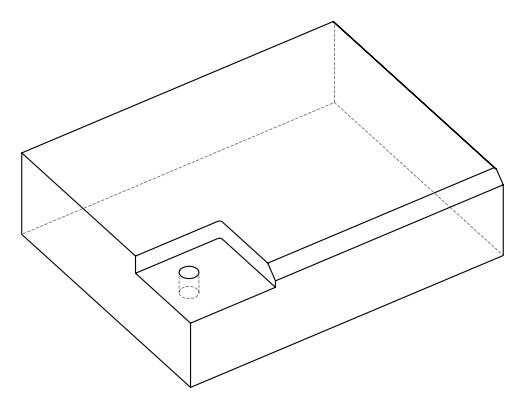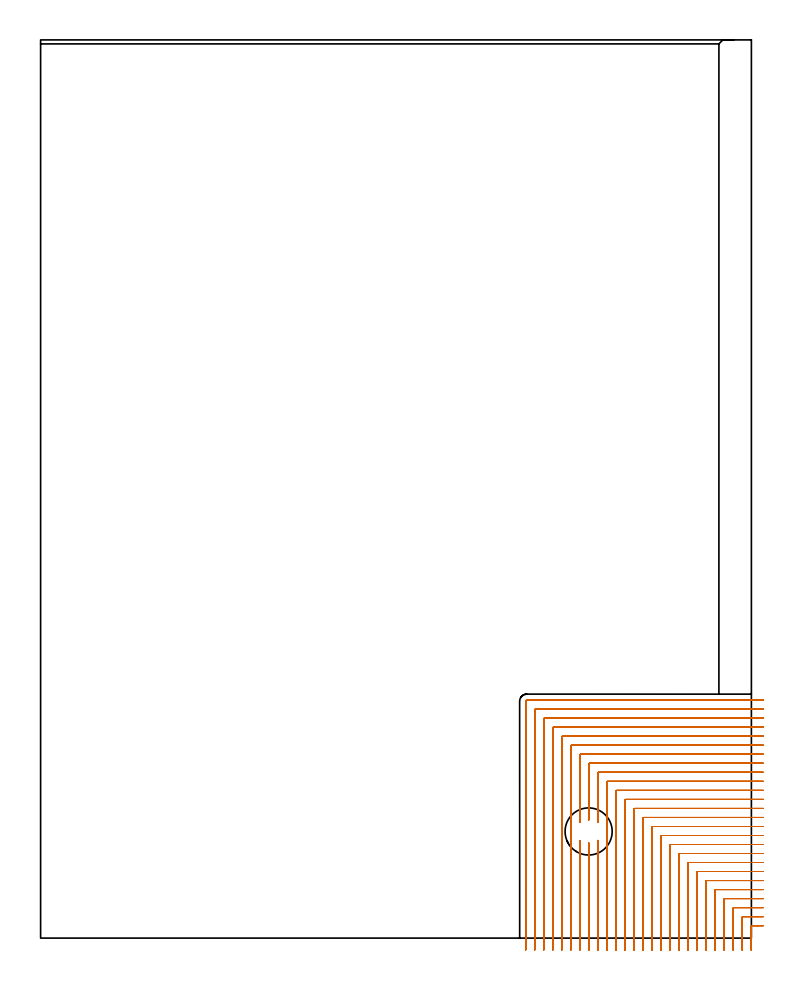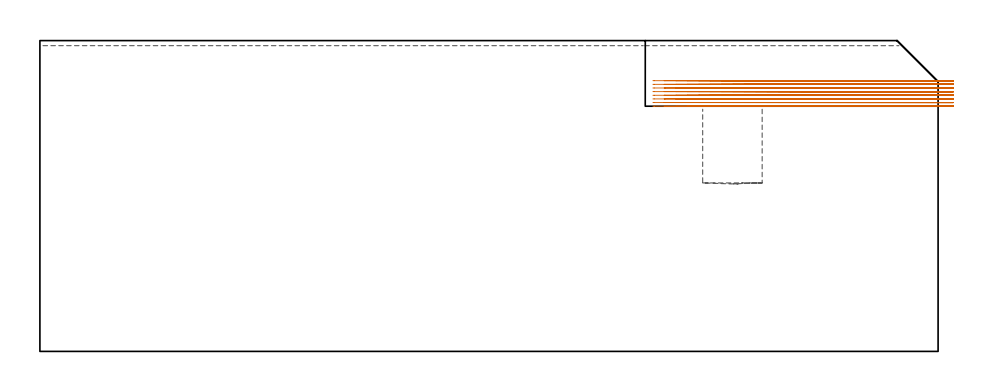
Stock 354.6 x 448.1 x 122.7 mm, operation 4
(PLAN: 4 operations, 2 tool changes, 153.3 min)
(1 INDEXABLE_INSERT_DRILL_BLIND_HOLE_FROM_SOLID | STEP1POCKET | NXT0302_018 | 0.14 min | 24401 mm3)
(2 AREA_MILL | FG_CHAMFER_SURFACE | UGT0205_001 | 2.87 min | 683 mm3)
(3 AREA_MILL_1 | FG_CHAMFER_SURFACE_1 | UGT0205_001 | 15.96 min | 43800 mm3)
(4 MILL_CORNER_NOTCH_RECTANGULAR | CORNER_NOTCH_RECTANGULAR | NXT0201_008 | Follow Part, ap 1.5, ae 75% | 134.29 min | 352149 mm3)
(TOOL NXT0302_018 | Index. Insert Drill 23.5mm [880-D2350L25-03] | D23.5 PA176 FL71 Z2)
(TOOL UGT0205_001 | Chamfer Mill 20 x 3 x 45 deg. | D20 FL50 Z2)
(TOOL NXT0201_008 | ENDMILL 6mm [2P460-0600-NA 1630] | D6 FL26 Z6)
(OP 4 MILL_CORNER_NOTCH_RECTANGULAR, part 2 of 2)
G0 Z132.7
X360.6 Y24.2
Z106.872
G1 X357.6
X336.794 F500.
G3 X336.5 Y23.906 R0.3
G1 Y-3.
Y-6. F250.
G0 Z132.7
X360.6 Y28.7
Z106.872
G1 X357.6
X332.294 F500.
G3 X332. Y28.406 R0.3
G1 Y-3.
Y-6. F250.
G0 Z132.7
X360.6 Y33.2
Z106.872
G1 X357.6
X327.794 F500.
G3 X327.5 Y32.906 R0.3
G1 Y-3.
Y-6. F250.
G0 Z132.7
X360.6 Y37.7
Z106.872
G1 X357.6
X323.294 F500.
G3 X323. Y37.406 R0.3
G1 Y-3.
Y-6. F250.
G0 Z132.7
X360.6 Y42.2
Z106.872
G1 X357.6
X318.795 F500.
G3 X318.5 Y41.905 R0.3
G1 Y-3.
Y-6. F250.
G0 Z132.7
X360.6 Y46.7
Z106.872
G1 X357.6
X314.295 F500.
G3 X314. Y46.405 R0.3
G1 Y-3.
Y-6. F250.
G0 Z132.7
X360.6 Y51.2
Z106.872
G1 X357.6
X309.795 F500.
G3 X309.5 Y50.905 R0.3
G1 Y-3.
Y-6. F250.
G0 Z132.7
X360.6 Y55.7
Z106.872
G1 X357.6
X305.295 F500.
G3 X305. Y55.405 R0.3
G1 Y-3.
Y-6. F250.
G0 Z132.7
X360.6 Y60.2
Z106.872
G1 X357.6
X300.795 F500.
G3 X300.5 Y59.905 R0.3
G1 Y-3.
Y-6. F250.
G0 Z132.7
X360.6 Y64.7
Z106.872
G1 X357.6
X296.296 F500.
G3 X296. Y64.404 R0.3
G1 Y-3.
Y-6. F250.
G0 Z132.7
X360.6 Y69.2
Z106.872
G1 X357.6
X291.796 F500.
G3 X291.5 Y68.904 R0.3
G1 Y-3.
Y-6. F250.
G0 Z132.7
X360.6 Y73.7
Z106.872
G1 X357.6
X287.296 F500.
G3 X287. Y73.404 R0.3
G1 Y-3.
Y-6. F250.
G0 Z132.7
X360.6 Y78.2
Z106.872
G1 X357.6
X282.796 F500.
G3 X282.5 Y77.904 R0.3
G1 Y-3.
Y-6. F250.
G0 Z132.7
X360.6 Y82.7
Z106.872
G1 X357.6
X278.296 F500.
G3 X278. Y82.404 R0.3
G1 Y60.63
Y57.63 F250.
G0 Z132.7
X360.6 Y87.2
Z106.872
G1 X357.6
X273.796 F500.
G3 X273.5 Y86.904 R0.3
G1 Y61.944
Y58.944 F250.
G0 Z132.7
X360.6 Y91.7
Z106.872
G1 X357.6
X269.297 F500.
G3 X269. Y91.403 R0.3
G1 Y60.756
Y57.756 F250.
G0 Z132.7
X278. Y48.77
Z106.872
G1 Y45.77
Y-3. F500.
Y-6. F250.
G0 Z132.7
X273.5 Y47.456
Z106.872
G1 Y44.456
Y-3. F500.
Y-6. F250.
G0 Z132.7
X269. Y48.644
Z106.872
G1 Y45.644
Y-3. F500.
Y-6. F250.
G0 Z132.7
X360.6 Y96.2
Z106.872
G1 X357.6
X264.797 F500.
G3 X264.5 Y95.903 R0.3
G1 Y-3.
Y-6. F250.
G0 Z132.7
X360.6 Y100.7
Z106.872
G1 X357.6
X260.297 F500.
G3 X260. Y100.403 R0.3
G1 Y-3.
Y-6. F250.
G0 Z132.7
X360.6 Y105.2
Z106.872
G1 X357.6
X255.797 F500.
G3 X255.5 Y104.903 R0.3
G1 Y-3.
Y-6. F250.
G0 Z132.7
X360.6 Y109.7
Z106.872
G1 X357.6
X251.297 F500.
G3 X251. Y109.403 R0.3
G1 Y-3.
Y-6. F250.
G0 Z132.7
X360.6 Y114.2
Z106.872
G1 X357.6
X246.797 F500.
G3 X246.5 Y113.903 R0.3
G1 Y-3.
Y-6. F250.
G0 Z132.7
X360.6 Y118.7
Z106.872
G1 X357.6
X242.5 F500.
G3 X242. Y118.2 R0.5
G1 Y-3.
Y-6. F250.
G0 Z132.7
X360.6 Y6.2
Z105.433
G1 X357.6
X354.793 F500.
G3 X354.5 Y5.907 R0.3
G1 Y-3.
Y-6. F250.
G0 Z132.7
X360.6 Y10.7
Z105.433
G1 X357.6
X350.293 F500.
G3 X350. Y10.407 R0.3
G1 Y-3.
Y-6. F250.
G0 Z132.7
X360.6 Y15.2
Z105.433
G1 X357.6
X345.793 F500.
G3 X345.5 Y14.907 R0.3
G1 Y-3.
Y-6. F250.
G0 Z132.7
X360.6 Y19.7
Z105.433
G1 X357.6
X341.294 F500.
G3 X341. Y19.406 R0.3
G1 Y-3.
Y-6. F250.
G0 Z132.7
X360.6 Y24.2
Z105.433
G1 X357.6
X336.794 F500.
G3 X336.5 Y23.906 R0.3
G1 Y-3.
Y-6. F250.
G0 Z132.7
X360.6 Y28.7
Z105.433
G1 X357.6
X332.294 F500.
G3 X332. Y28.406 R0.3
G1 Y-3.
Y-6. F250.
G0 Z132.7
X360.6 Y33.2
Z105.433
G1 X357.6
X327.794 F500.
G3 X327.5 Y32.906 R0.3
G1 Y-3.
Y-6. F250.
G0 Z132.7
X360.6 Y37.7
Z105.433
G1 X357.6
X323.294 F500.
G3 X323. Y37.406 R0.3
G1 Y-3.
Y-6. F250.
G0 Z132.7
X360.6 Y42.2
Z105.433
G1 X357.6
X318.795 F500.
G3 X318.5 Y41.905 R0.3
G1 Y-3.
Y-6. F250.
G0 Z132.7
X360.6 Y46.7
Z105.433
G1 X357.6
X314.295 F500.
G3 X314. Y46.405 R0.3
G1 Y-3.
Y-6. F250.
G0 Z132.7
X360.6 Y51.2
Z105.433
G1 X357.6
X309.795 F500.
G3 X309.5 Y50.905 R0.3
G1 Y-3.
Y-6. F250.
G0 Z132.7
X360.6 Y55.7
Z105.433
G1 X357.6
X305.295 F500.
G3 X305. Y55.405 R0.3
G1 Y-3.
Y-6. F250.
G0 Z132.7
X360.6 Y60.2
Z105.433
G1 X357.6
X300.795 F500.
G3 X300.5 Y59.905 R0.3
G1 Y-3.
Y-6. F250.
G0 Z132.7
X360.6 Y64.7
Z105.433
G1 X357.6
X296.295 F500.
G3 X296. Y64.404 R0.3
G1 Y-3.
Y-6. F250.
G0 Z132.7
X360.6 Y69.2
Z105.433
G1 X357.6
X291.796 F500.
G3 X291.5 Y68.904 R0.3
G1 Y-3.
Y-6. F250.
G0 Z132.7
X360.6 Y73.7
Z105.433
G1 X357.6
X287.296 F500.
G3 X287. Y73.404 R0.3
G1 Y-3.
Y-6. F250.
G0 Z132.7
X360.6 Y78.2
Z105.433
G1 X357.6
X282.796 F500.
G3 X282.5 Y77.904 R0.3
G1 Y-3.
Y-6. F250.
G0 Z132.7
X360.6 Y82.7
Z105.433
G1 X357.6
X278.296 F500.
G3 X278. Y82.404 R0.3
G1 Y60.63
Y57.63 F250.
G0 Z132.7
X360.6 Y87.2
Z105.433
G1 X357.6
X273.796 F500.
G3 X273.5 Y86.904 R0.3
G1 Y61.944
Y58.944 F250.
G0 Z132.7
X360.6 Y91.7
Z105.433
G1 X357.6
X269.297 F500.
G3 X269. Y91.403 R0.3
G1 Y60.756
Y57.756 F250.
G0 Z132.7
X278. Y48.77
Z105.433
G1 Y45.77
Y-3. F500.
Y-6. F250.
G0 Z132.7
X273.5 Y47.456
Z105.433
G1 Y44.456
Y-3. F500.
Y-6. F250.
G0 Z132.7
X269. Y48.644
Z105.433
G1 Y45.644
Y-3. F500.
Y-6. F250.
G0 Z132.7
X360.6 Y96.2
Z105.433
G1 X357.6
X264.797 F500.
G3 X264.5 Y95.903 R0.3
G1 Y-3.
Y-6. F250.
G0 Z132.7
X360.6 Y100.7
Z105.433
G1 X357.6
X260.297 F500.
G3 X260. Y100.403 R0.3
G1 Y-3.
Y-6. F250.
G0 Z132.7
X360.6 Y105.2
Z105.433
G1 X357.6
X255.797 F500.
G3 X255.5 Y104.903 R0.3
G1 Y-3.
Y-6. F250.
G0 Z132.7
X360.6 Y109.7
Z105.433
G1 X357.6
X251.297 F500.
G3 X251. Y109.403 R0.3
G1 Y-3.
Y-6. F250.
G0 Z132.7
X360.6 Y114.2
Z105.433
G1 X357.6
X246.797 F500.
G3 X246.5 Y113.903 R0.3
G1 Y-3.
Y-6. F250.
G0 Z132.7
X360.6 Y118.7
Z105.433
G1 X357.6
X242.5 F500.
G3 X242. Y118.2 R0.5
G1 Y-3.
Y-6. F250.
G0 Z132.7
X360.6 Y6.2
Z103.994
G1 X357.6
X354.793 F500.
G3 X354.5 Y5.907 R0.3
G1 Y-3.
Y-6. F250.
G0 Z132.7
X360.6 Y10.7
Z103.994
G1 X357.6
X350.293 F500.
G3 X350. Y10.407 R0.3
G1 Y-3.
Y-6. F250.
G0 Z132.7
X360.6 Y15.2
Z103.994
G1 X357.6
X345.793 F500.
G3 X345.5 Y14.907 R0.3
G1 Y-3.
Y-6. F250.
G0 Z132.7
X360.6 Y19.7
Z103.994
G1 X357.6
X341.294 F500.
G3 X341. Y19.406 R0.3
G1 Y-3.
Y-6. F250.
G0 Z132.7
X360.6 Y24.2
Z103.994
G1 X357.6
X336.794 F500.
G3 X336.5 Y23.906 R0.3
G1 Y-3.
Y-6. F250.
G0 Z132.7
X360.6 Y28.7
Z103.994
G1 X357.6
X332.294 F500.
G3 X332. Y28.406 R0.3
G1 Y-3.
Y-6. F250.
G0 Z132.7
X360.6 Y33.2
Z103.994
G1 X357.6
X327.794 F500.
G3 X327.5 Y32.906 R0.3
G1 Y-3.
Y-6. F250.
G0 Z132.7
X360.6 Y37.7
Z103.994
G1 X357.6
X323.294 F500.
G3 X323. Y37.406 R0.3
G1 Y-3.
Y-6. F250.
G0 Z132.7
X360.6 Y42.2
Z103.994
G1 X357.6
X318.795 F500.
G3 X318.5 Y41.905 R0.3
G1 Y-3.
Y-6. F250.
G0 Z132.7
X360.6 Y46.7
Z103.994
G1 X357.6
X314.295 F500.
G3 X314. Y46.405 R0.3
G1 Y-3.
Y-6. F250.
G0 Z132.7
X360.6 Y51.2
Z103.994
G1 X357.6
X309.795 F500.
G3 X309.5 Y50.905 R0.3
G1 Y-3.
Y-6. F250.
G0 Z132.7
X360.6 Y55.7
Z103.994
G1 X357.6
X305.295 F500.
G3 X305. Y55.405 R0.3
G1 Y-3.
Y-6. F250.
G0 Z132.7
X360.6 Y60.2
Z103.994
G1 X357.6
X300.795 F500.
G3 X300.5 Y59.905 R0.3
G1 Y-3.
Y-6. F250.
G0 Z132.7
X360.6 Y64.7
Z103.994
G1 X357.6
X296.295 F500.
G3 X296. Y64.404 R0.3
G1 Y-3.
Y-6. F250.
G0 Z132.7
X360.6 Y69.2
Z103.994
G1 X357.6
X291.796 F500.
G3 X291.5 Y68.904 R0.3
G1 Y-3.
Y-6. F250.
G0 Z132.7
X360.6 Y73.7
Z103.994
G1 X357.6
X287.296 F500.
G3 X287. Y73.404 R0.3
G1 Y-3.
Y-6. F250.
G0 Z132.7
X360.6 Y78.2
Z103.994
G1 X357.6
X282.796 F500.
G3 X282.5 Y77.904 R0.3
G1 Y-3.
Y-6. F250.
G0 Z132.7
X360.6 Y82.7
Z103.994
G1 X357.6
X278.296 F500.
G3 X278. Y82.404 R0.3
G1 Y60.63
Y57.63 F250.
G0 Z132.7
X360.6 Y87.2
Z103.994
G1 X357.6
X273.796 F500.
G3 X273.5 Y86.904 R0.3
G1 Y61.944
Y58.944 F250.
G0 Z132.7
X360.6 Y91.7
Z103.994
G1 X357.6
X269.297 F500.
G3 X269. Y91.403 R0.3
G1 Y60.756
Y57.756 F250.
G0 Z132.7
X278. Y48.77
Z103.994
G1 Y45.77
Y-3. F500.
Y-6. F250.
G0 Z132.7
X273.5 Y47.456
Z103.994
G1 Y44.456
Y-3. F500.
Y-6. F250.
G0 Z132.7
X269. Y48.644
Z103.994
G1 Y45.644
Y-3. F500.
Y-6. F250.
G0 Z132.7
X360.6 Y96.2
Z103.994
G1 X357.6
X264.797 F500.
G3 X264.5 Y95.903 R0.3
G1 Y-3.
Y-6. F250.
G0 Z132.7
X360.6 Y100.7
Z103.994
G1 X357.6
X260.297 F500.
G3 X260. Y100.403 R0.3
G1 Y-3.
Y-6. F250.
G0 Z132.7
X360.6 Y105.2
Z103.994
G1 X357.6
X255.797 F500.
G3 X255.5 Y104.903 R0.3
G1 Y-3.
Y-6. F250.
G0 Z132.7
X360.6 Y109.7
Z103.994
G1 X357.6
X251.297 F500.
G3 X251. Y109.403 R0.3
G1 Y-3.
Y-6. F250.
G0 Z132.7
X360.6 Y114.2
Z103.994
G1 X357.6
X246.797 F500.
G3 X246.5 Y113.903 R0.3
G1 Y-3.
Y-6. F250.
G0 Z132.7
X360.6 Y118.7
Z103.994
G1 X357.6
X242.5 F500.
G3 X242. Y118.2 R0.5
G1 Y-3.
Y-6. F250.
G0 Z132.7
X360.6 Y6.2
Z102.556
G1 X357.6
X354.793 F500.
G3 X354.5 Y5.907 R0.3
G1 Y-3.
Y-6. F250.
G0 Z132.7
X360.6 Y10.7
Z102.556
G1 X357.6
X350.293 F500.
G3 X350. Y10.407 R0.3
G1 Y-3.
Y-6. F250.
G0 Z132.7
X360.6 Y15.2
Z102.556
G1 X357.6
X345.793 F500.
G3 X345.5 Y14.907 R0.3
G1 Y-3.
Y-6. F250.
G0 Z132.7
X360.6 Y19.7
Z102.556
G1 X357.6
X341.294 F500.
G3 X341. Y19.406 R0.3
G1 Y-3.
Y-6. F250.
G0 Z132.7
X360.6 Y24.2
Z102.556
G1 X357.6
X336.794 F500.
G3 X336.5 Y23.906 R0.3
G1 Y-3.
Y-6. F250.
G0 Z132.7
X360.6 Y28.7
Z102.556
G1 X357.6
X332.294 F500.
G3 X332. Y28.406 R0.3
G1 Y-3.
Y-6. F250.
G0 Z132.7
X360.6 Y33.2
Z102.556
G1 X357.6
X327.794 F500.
G3 X327.5 Y32.906 R0.3
G1 Y-3.
Y-6. F250.
G0 Z132.7
X360.6 Y37.7
Z102.556
G1 X357.6
X323.294 F500.
G3 X323. Y37.406 R0.3
G1 Y-3.
Y-6. F250.
G0 Z132.7
X360.6 Y42.2
Z102.556
G1 X357.6
X318.795 F500.
G3 X318.5 Y41.905 R0.3
G1 Y-3.
Y-6. F250.
G0 Z132.7
X360.6 Y46.7
Z102.556
G1 X357.6
X314.295 F500.
G3 X314. Y46.405 R0.3
G1 Y-3.
Y-6. F250.
G0 Z132.7
X360.6 Y51.2
Z102.556
G1 X357.6
X309.795 F500.
G3 X309.5 Y50.905 R0.3
G1 Y-3.
Y-6. F250.
G0 Z132.7
X360.6 Y55.7
Z102.556
G1 X357.6
X305.295 F500.
G3 X305. Y55.405 R0.3
G1 Y-3.
Y-6. F250.
G0 Z132.7
X360.6 Y60.2
Z102.556
G1 X357.6
X300.795 F500.
G3 X300.5 Y59.905 R0.3
G1 Y-3.
Y-6. F250.
G0 Z132.7
X360.6 Y64.7
Z102.556
G1 X357.6
X296.295 F500.
G3 X296. Y64.404 R0.3
G1 Y-3.
Y-6. F250.
G0 Z132.7
X360.6 Y69.2
Z102.556
G1 X357.6
X291.796 F500.
G3 X291.5 Y68.904 R0.3
G1 Y-3.
Y-6. F250.
G0 Z132.7
X360.6 Y73.7
Z102.556
G1 X357.6
X287.296 F500.
G3 X287. Y73.404 R0.3
G1 Y-3.
Y-6. F250.
G0 Z132.7
X360.6 Y78.2
Z102.556
G1 X357.6
X282.796 F500.
G3 X282.5 Y77.904 R0.3
G1 Y-3.
Y-6. F250.
G0 Z132.7
X360.6 Y82.7
Z102.556
G1 X357.6
X278.296 F500.
G3 X278. Y82.404 R0.3
G1 Y60.63
Y57.63 F250.
G0 Z132.7
X360.6 Y87.2
Z102.556
G1 X357.6
X273.796 F500.
G3 X273.5 Y86.904 R0.3
G1 Y61.944
Y58.944 F250.
G0 Z132.7
X360.6 Y91.7
Z102.556
G1 X357.6
X269.297 F500.
G3 X269. Y91.403 R0.3
G1 Y60.756
Y57.756 F250.
G0 Z132.7
X278. Y48.77
Z102.556
G1 Y45.77
Y-3. F500.
Y-6. F250.
G0 Z132.7
X273.5 Y47.456
Z102.556
G1 Y44.456
Y-3. F500.
Y-6. F250.
G0 Z132.7
X269. Y48.644
Z102.556
G1 Y45.644
Y-3. F500.
Y-6. F250.
G0 Z132.7
X360.6 Y96.2
Z102.556
G1 X357.6
X264.797 F500.
G3 X264.5 Y95.903 R0.3
G1 Y-3.
Y-6. F250.
G0 Z132.7
X360.6 Y100.7
Z102.556
G1 X357.6
X260.297 F500.
G3 X260. Y100.403 R0.3
G1 Y-3.
Y-6. F250.
G0 Z132.7
X360.6 Y105.2
Z102.556
G1 X357.6
X255.797 F500.
G3 X255.5 Y104.903 R0.3
G1 Y-3.
Y-6. F250.
G0 Z132.7
X360.6 Y109.7
Z102.556
G1 X357.6
X251.297 F500.
G3 X251. Y109.403 R0.3
G1 Y-3.
Y-6. F250.
G0 Z132.7
X360.6 Y114.2
Z102.556
G1 X357.6
X246.797 F500.
G3 X246.5 Y113.903 R0.3
G1 Y-3.
Y-6. F250.
G0 Z132.7
X360.6 Y118.7
Z102.556
G1 X357.6
X242.5 F500.
G3 X242. Y118.2 R0.5
G1 Y-3.
Y-6. F250.
G0 Z132.7
X360.6 Y6.2
Z101.117
G1 X357.6
X354.793 F500.
G3 X354.5 Y5.907 R0.3
G1 Y-3.
Y-6. F250.
G0 Z132.7
X360.6 Y10.7
Z101.117
G1 X357.6
X350.293 F500.
G3 X350. Y10.407 R0.3
G1 Y-3.
Y-6. F250.
G0 Z132.7
X360.6 Y15.2
Z101.117
G1 X357.6
X345.793 F500.
G3 X345.5 Y14.907 R0.3
G1 Y-3.
Y-6. F250.
G0 Z132.7
X360.6 Y19.7
Z101.117
G1 X357.6
X341.294 F500.
G3 X341. Y19.406 R0.3
G1 Y-3.
Y-6. F250.
G0 Z132.7
X360.6 Y24.2
Z101.117
G1 X357.6
X336.794 F500.
G3 X336.5 Y23.906 R0.3
G1 Y-3.
Y-6. F250.
G0 Z132.7
X360.6 Y28.7
Z101.117
G1 X357.6
X332.294 F500.
G3 X332. Y28.406 R0.3
G1 Y-3.
Y-6. F250.
G0 Z132.7
X360.6 Y33.2
Z101.117
G1 X357.6
X327.794 F500.
G3 X327.5 Y32.906 R0.3
G1 Y-3.
Y-6. F250.
G0 Z132.7
X360.6 Y37.7
Z101.117
G1 X357.6
X323.294 F500.
G3 X323. Y37.406 R0.3
G1 Y-3.
Y-6. F250.
G0 Z132.7
X360.6 Y42.2
Z101.117
G1 X357.6
X318.795 F500.
G3 X318.5 Y41.905 R0.3
G1 Y-3.
Y-6. F250.
G0 Z132.7
X360.6 Y46.7
Z101.117
G1 X357.6
X314.295 F500.
G3 X314. Y46.405 R0.3
G1 Y-3.
Y-6. F250.
G0 Z132.7
X360.6 Y51.2
Z101.117
G1 X357.6
X309.795 F500.
G3 X309.5 Y50.905 R0.3
G1 Y-3.
Y-6. F250.
G0 Z132.7
X360.6 Y55.7
Z101.117
G1 X357.6
X305.295 F500.
G3 X305. Y55.405 R0.3
G1 Y-3.
Y-6. F250.
G0 Z132.7
X360.6 Y60.2
Z101.117
G1 X357.6
X300.795 F500.
G3 X300.5 Y59.905 R0.3
G1 Y-3.
Y-6. F250.
G0 Z132.7
X360.6 Y64.7
Z101.117
G1 X357.6
X296.295 F500.
G3 X296. Y64.404 R0.3
G1 Y-3.
Y-6. F250.
G0 Z132.7
X360.6 Y69.2
Z101.117
G1 X357.6
X291.796 F500.
G3 X291.5 Y68.904 R0.3
G1 Y-3.
Y-6. F250.
G0 Z132.7
X360.6 Y73.7
Z101.117
G1 X357.6
X287.296 F500.
G3 X287. Y73.404 R0.3
G1 Y-3.
Y-6. F250.
G0 Z132.7
X360.6 Y78.2
Z101.117
G1 X357.6
X282.796 F500.
G3 X282.5 Y77.904 R0.3
G1 Y-3.
Y-6. F250.
G0 Z132.7
X360.6 Y82.7
Z101.117
G1 X357.6
X278.296 F500.
G3 X278. Y82.404 R0.3
G1 Y60.63
Y57.63 F250.
G0 Z132.7
X360.6 Y87.2
Z101.117
G1 X357.6
X273.796 F500.
G3 X273.5 Y86.904 R0.3
G1 Y61.944
Y58.944 F250.
G0 Z132.7
X360.6 Y91.7
Z101.117
G1 X357.6
X269.297 F500.
G3 X269. Y91.403 R0.3
G1 Y60.756
Y57.756 F250.
G0 Z132.7
X278. Y48.77
Z101.117
G1 Y45.77
Y-3. F500.
Y-6. F250.
G0 Z132.7
X273.5 Y47.456
Z101.117
G1 Y44.456
Y-3. F500.
Y-6. F250.
G0 Z132.7
X269. Y48.644
Z101.117
G1 Y45.644
Y-3. F500.
Y-6. F250.
G0 Z132.7
X360.6 Y96.2
Z101.117
G1 X357.6
X264.797 F500.
G3 X264.5 Y95.903 R0.3
G1 Y-3.
Y-6. F250.
G0 Z132.7
X360.6 Y100.7
Z101.117
G1 X357.6
X260.297 F500.
G3 X260. Y100.403 R0.3
G1 Y-3.
Y-6. F250.
G0 Z132.7
X360.6 Y105.2
Z101.117
G1 X357.6
X255.797 F500.
G3 X255.5 Y104.903 R0.3
G1 Y-3.
Y-6. F250.
G0 Z132.7
X360.6 Y109.7
Z101.117
G1 X357.6
X251.297 F500.
G3 X251. Y109.403 R0.3
G1 Y-3.
Y-6. F250.
G0 Z132.7
X360.6 Y114.2
Z101.117
G1 X357.6
X246.797 F500.
G3 X246.5 Y113.903 R0.3
G1 Y-3.
Y-6. F250.
G0 Z132.7
X360.6 Y118.7
Z101.117
G1 X357.6
X242.5 F500.
G3 X242. Y118.2 R0.5
G1 Y-3.
Y-6. F250.
G0 Z132.7
X360.6 Y6.2
Z99.678
G1 X357.6
X354.793 F500.
G3 X354.5 Y5.907 R0.3
G1 Y-3.
Y-6. F250.
G0 Z132.7
X360.6 Y10.7
Z99.678
G1 X357.6
X350.293 F500.
G3 X350. Y10.407 R0.3
G1 Y-3.
Y-6. F250.
G0 Z132.7
X360.6 Y15.2
Z99.678
G1 X357.6
X345.793 F500.
G3 X345.5 Y14.907 R0.3
G1 Y-3.
Y-6. F250.
G0 Z132.7
X360.6 Y19.7
Z99.678
G1 X357.6
X341.294 F500.
G3 X341. Y19.406 R0.3
G1 Y-3.
Y-6. F250.
G0 Z132.7
X360.6 Y24.2
Z99.678
G1 X357.6
X336.794 F500.
G3 X336.5 Y23.906 R0.3
G1 Y-3.
Y-6. F250.
G0 Z132.7
X360.6 Y28.7
Z99.678
G1 X357.6
X332.294 F500.
G3 X332. Y28.406 R0.3
G1 Y-3.
Y-6. F250.
G0 Z132.7
X360.6 Y33.2
Z99.678
G1 X357.6
X327.794 F500.
G3 X327.5 Y32.906 R0.3
G1 Y-3.
Y-6. F250.
G0 Z132.7
X360.6 Y37.7
Z99.678
G1 X357.6
X323.294 F500.
G3 X323. Y37.406 R0.3
G1 Y-3.
Y-6. F250.
G0 Z132.7
X360.6 Y42.2
Z99.678
G1 X357.6
X318.795 F500.
G3 X318.5 Y41.905 R0.3
G1 Y-3.
Y-6. F250.
G0 Z132.7
X360.6 Y46.7
Z99.678
G1 X357.6
X314.295 F500.
G3 X314. Y46.405 R0.3
G1 Y-3.
Y-6. F250.
G0 Z132.7
X360.6 Y51.2
Z99.678
G1 X357.6
X309.795 F500.
G3 X309.5 Y50.905 R0.3
G1 Y-3.
Y-6. F250.
G0 Z132.7
X360.6 Y55.7
Z99.678
G1 X357.6
X305.295 F500.
G3 X305. Y55.405 R0.3
G1 Y-3.
Y-6. F250.
G0 Z132.7
X360.6 Y60.2
Z99.678
G1 X357.6
X300.795 F500.
G3 X300.5 Y59.905 R0.3
G1 Y-3.
Y-6. F250.
G0 Z132.7
X360.6 Y64.7
Z99.678
G1 X357.6
X296.295 F500.
G3 X296. Y64.404 R0.3
G1 Y-3.
Y-6. F250.
G0 Z132.7
X360.6 Y69.2
Z99.678
G1 X357.6
X291.796 F500.
G3 X291.5 Y68.904 R0.3
G1 Y-3.
Y-6. F250.
G0 Z132.7
X360.6 Y73.7
Z99.678
G1 X357.6
X287.296 F500.
G3 X287. Y73.404 R0.3
G1 Y-3.
Y-6. F250.
G0 Z132.7
X360.6 Y78.2
Z99.678
G1 X357.6
X282.796 F500.
G3 X282.5 Y77.904 R0.3
G1 Y-3.
Y-6. F250.
G0 Z132.7
X360.6 Y82.7
Z99.678
G1 X357.6
X278.296 F500.
G3 X278. Y82.404 R0.3
G1 Y60.63
Y57.63 F250.
G0 Z132.7
X360.6 Y87.2
Z99.678
G1 X357.6
X273.796 F500.
G3 X273.5 Y86.904 R0.3
G1 Y61.944
Y58.944 F250.
G0 Z132.7
X360.6 Y91.7
Z99.678
G1 X357.6
X269.297 F500.
G3 X269. Y91.403 R0.3
G1 Y60.755
Y57.755 F250.
G0 Z132.7
X278. Y48.77
Z99.678
G1 Y45.77
Y-3. F500.
Y-6. F250.
G0 Z132.7
X273.5 Y47.456
Z99.678
G1 Y44.456
Y-3. F500.
Y-6. F250.
G0 Z132.7
X269. Y48.644
Z99.678
G1 Y45.644
Y-3. F500.
Y-6. F250.
G0 Z132.7
X360.6 Y96.2
Z99.678
G1 X357.6
X264.797 F500.
G3 X264.5 Y95.903 R0.3
G1 Y-3.
Y-6. F250.
G0 Z132.7
X360.6 Y100.7
Z99.678
G1 X357.6
X260.297 F500.
G3 X260. Y100.403 R0.3
G1 Y-3.
Y-6. F250.
G0 Z132.7
X360.6 Y105.2
Z99.678
G1 X357.6
X255.797 F500.
G3 X255.5 Y104.903 R0.3
G1 Y-3.
Y-6. F250.
G0 Z132.7
X360.6 Y109.7
Z99.678
G1 X357.6
X251.297 F500.
G3 X251. Y109.403 R0.3
G1 Y-3.
Y-6. F250.
G0 Z132.7
X360.6 Y114.2
Z99.678
G1 X357.6
X246.797 F500.
G3 X246.5 Y113.903 R0.3
G1 Y-3.
Y-6. F250.
G0 Z132.7
X360.6 Y118.7
Z99.678
G1 X357.6
X242.5 F500.
G3 X242. Y118.2 R0.5
G1 Y-3.
Y-6. F250.
G0 Z132.7
X360.6 Y6.2
Z98.239
G1 X357.6
X354.793 F500.
G3 X354.5 Y5.907 R0.3
G1 Y-3.
Y-6. F250.
G0 Z132.7
X360.6 Y10.7
Z98.239
G1 X357.6
X350.293 F500.
G3 X350. Y10.407 R0.3
G1 Y-3.
Y-6. F250.
G0 Z132.7
X360.6 Y15.2
Z98.239
G1 X357.6
X345.793 F500.
G3 X345.5 Y14.907 R0.3
G1 Y-3.
Y-6. F250.
G0 Z132.7
X360.6 Y19.7
Z98.239
G1 X357.6
X341.294 F500.
G3 X341. Y19.406 R0.3
G1 Y-3.
Y-6. F250.
G0 Z132.7
X360.6 Y24.2
Z98.239
G1 X357.6
X336.794 F500.
G3 X336.5 Y23.906 R0.3
G1 Y-3.
Y-6. F250.
G0 Z132.7
X360.6 Y28.7
Z98.239
G1 X357.6
X332.294 F500.
G3 X332. Y28.406 R0.3
G1 Y-3.
Y-6. F250.
G0 Z132.7
X360.6 Y33.2
Z98.239
G1 X357.6
X327.794 F500.
G3 X327.5 Y32.906 R0.3
G1 Y-3.
Y-6. F250.
G0 Z132.7
X360.6 Y37.7
Z98.239
G1 X357.6
X323.294 F500.
G3 X323. Y37.406 R0.3
G1 Y-3.
Y-6. F250.
G0 Z132.7
X360.6 Y42.2
Z98.239
G1 X357.6
X318.795 F500.
G3 X318.5 Y41.905 R0.3
G1 Y-3.
Y-6. F250.
G0 Z132.7
X360.6 Y46.7
Z98.239
G1 X357.6
X314.295 F500.
G3 X314. Y46.405 R0.3
G1 Y-3.
Y-6. F250.
G0 Z132.7
X360.6 Y51.2
Z98.239
G1 X357.6
X309.795 F500.
G3 X309.5 Y50.905 R0.3
G1 Y-3.
Y-6. F250.
G0 Z132.7
X360.6 Y55.7
Z98.239
G1 X357.6
X305.295 F500.
G3 X305. Y55.405 R0.3
G1 Y-3.
Y-6. F250.
G0 Z132.7
X360.6 Y60.2
Z98.239
G1 X357.6
X300.795 F500.
G3 X300.5 Y59.905 R0.3
G1 Y-3.
Y-6. F250.
G0 Z132.7
X360.6 Y64.7
Z98.239
G1 X357.6
X296.295 F500.
G3 X296. Y64.404 R0.3
G1 Y-3.
Y-6. F250.
G0 Z132.7
X360.6 Y69.2
Z98.239
G1 X357.6
X291.796 F500.
G3 X291.5 Y68.904 R0.3
G1 Y-3.
Y-6. F250.
G0 Z132.7
X360.6 Y73.7
Z98.239
G1 X357.6
X287.296 F500.
G3 X287. Y73.404 R0.3
G1 Y-3.
Y-6. F250.
G0 Z132.7
X360.6 Y78.2
Z98.239
G1 X357.6
X282.796 F500.
G3 X282.5 Y77.904 R0.3
G1 Y-3.
Y-6. F250.
G0 Z132.7
X360.6 Y82.7
Z98.239
G1 X357.6
X278.296 F500.
G3 X278. Y82.404 R0.3
G1 Y60.63
Y57.63 F250.
G0 Z132.7
X360.6 Y87.2
Z98.239
G1 X357.6
X273.796 F500.
G3 X273.5 Y86.904 R0.3
G1 Y61.944
Y58.944 F250.
G0 Z132.7
X360.6 Y91.7
Z98.239
G1 X357.6
X269.297 F500.
G3 X269. Y91.403 R0.3
G1 Y60.755
Y57.755 F250.
G0 Z132.7
X278. Y48.77
Z98.239
G1 Y45.77
Y-3. F500.
Y-6. F250.
G0 Z132.7
X273.5 Y47.456
Z98.239
G1 Y44.456
Y-3. F500.
Y-6. F250.
G0 Z132.7
X269. Y48.644
Z98.239
G1 Y45.644
Y-3. F500.
Y-6. F250.
G0 Z132.7
X360.6 Y96.2
Z98.239
G1 X357.6
X264.797 F500.
G3 X264.5 Y95.903 R0.3
G1 Y-3.
Y-6. F250.
G0 Z132.7
X360.6 Y100.7
Z98.239
G1 X357.6
X260.297 F500.
G3 X260. Y100.403 R0.3
G1 Y-3.
Y-6. F250.
G0 Z132.7
X360.6 Y105.2
Z98.239
G1 X357.6
X255.797 F500.
G3 X255.5 Y104.903 R0.3
G1 Y-3.
Y-6. F250.
G0 Z132.7
X360.6 Y109.7
Z98.239
G1 X357.6
X251.297 F500.
G3 X251. Y109.403 R0.3
G1 Y-3.
Y-6. F250.
G0 Z132.7
X360.6 Y114.2
Z98.239
G1 X357.6
X246.797 F500.
G3 X246.5 Y113.903 R0.3
G1 Y-3.
Y-6. F250.
G0 Z132.7
X360.6 Y118.7
Z98.239
G1 X357.6
X242.5 F500.
G3 X242. Y118.2 R0.5
G1 Y-3.
Y-6. F250.
G0 Z132.7
X360.6 Y6.2
Z96.8
G1 X357.6
X354.793 F500.
G3 X354.5 Y5.907 R0.3
G1 Y-3.
Y-6. F250.
G0 Z132.7
X360.6 Y10.7
Z96.8
G1 X357.6
X350.293 F500.
G3 X350. Y10.407 R0.3
G1 Y-3.
Y-6. F250.
G0 Z132.7
X360.6 Y15.2
Z96.8
G1 X357.6
X345.793 F500.
G3 X345.5 Y14.907 R0.3
G1 Y-3.
Y-6. F250.
G0 Z132.7
X360.6 Y19.7
Z96.8
G1 X357.6
X341.294 F500.
G3 X341. Y19.406 R0.3
G1 Y-3.
Y-6. F250.
G0 Z132.7
X360.6 Y24.2
Z96.8
G1 X357.6
X336.794 F500.
G3 X336.5 Y23.906 R0.3
G1 Y-3.
Y-6. F250.
G0 Z132.7
X360.6 Y28.7
Z96.8
G1 X357.6
X332.294 F500.
G3 X332. Y28.406 R0.3
G1 Y-3.
Y-6. F250.
G0 Z132.7
X360.6 Y33.2
Z96.8
G1 X357.6
X327.794 F500.
G3 X327.5 Y32.906 R0.3
G1 Y-3.
Y-6. F250.
G0 Z132.7
X360.6 Y37.7
Z96.8
G1 X357.6
X323.294 F500.
G3 X323. Y37.406 R0.3
G1 Y-3.
Y-6. F250.
G0 Z132.7
X360.6 Y42.2
Z96.8
G1 X357.6
X318.795 F500.
G3 X318.5 Y41.905 R0.3
G1 Y-3.
Y-6. F250.
G0 Z132.7
X360.6 Y46.7
Z96.8
G1 X357.6
X314.295 F500.
G3 X314. Y46.405 R0.3
G1 Y-3.
Y-6. F250.
G0 Z132.7
X360.6 Y51.2
Z96.8
G1 X357.6
X309.795 F500.
G3 X309.5 Y50.905 R0.3
G1 Y-3.
Y-6. F250.
G0 Z132.7
X360.6 Y55.7
Z96.8
G1 X357.6
X305.295 F500.
G3 X305. Y55.405 R0.3
G1 Y-3.
Y-6. F250.
G0 Z132.7
X360.6 Y60.2
Z96.8
G1 X357.6
X300.795 F500.
G3 X300.5 Y59.905 R0.3
G1 Y-3.
Y-6. F250.
G0 Z132.7
X360.6 Y64.7
Z96.8
G1 X357.6
X296.295 F500.
G3 X296. Y64.404 R0.3
G1 Y-3.
Y-6. F250.
G0 Z132.7
X360.6 Y69.2
Z96.8
G1 X357.6
X291.796 F500.
G3 X291.5 Y68.904 R0.3
G1 Y-3.
Y-6. F250.
G0 Z132.7
X360.6 Y73.7
Z96.8
G1 X357.6
X287.296 F500.
G3 X287. Y73.404 R0.3
G1 Y-3.
Y-6. F250.
G0 Z132.7
X360.6 Y78.2
Z96.8
G1 X357.6
X282.796 F500.
G3 X282.5 Y77.904 R0.3
G1 Y-3.
Y-6. F250.
G0 Z132.7
X360.6 Y82.7
Z96.8
G1 X357.6
X278.296 F500.
G3 X278. Y82.404 R0.3
G1 Y60.63
Y57.63 F250.
G0 Z132.7
X360.6 Y87.2
Z96.8
G1 X357.6
X273.796 F500.
G3 X273.5 Y86.904 R0.3
G1 Y61.944
Y58.944 F250.
G0 Z132.7
X360.6 Y91.7
Z96.8
G1 X357.6
X269.297 F500.
G3 X269. Y91.403 R0.3
G1 Y60.756
Y57.756 F250.
G0 Z132.7
X278. Y48.77
Z96.8
G1 Y45.77
Y-3. F500.
Y-6. F250.
G0 Z132.7
X273.5 Y47.456
Z96.8
G1 Y44.456
Y-3. F500.
Y-6. F250.
G0 Z132.7
X269. Y48.644
Z96.8
G1 Y45.644
Y-3. F500.
Y-6. F250.
G0 Z132.7
X360.6 Y96.2
Z96.8
G1 X357.6
X264.797 F500.
G3 X264.5 Y95.903 R0.3
G1 Y-3.
Y-6. F250.
G0 Z132.7
X360.6 Y100.7
Z96.8
G1 X357.6
X260.297 F500.
G3 X260. Y100.403 R0.3
G1 Y-3.
Y-6. F250.
G0 Z132.7
X360.6 Y105.2
Z96.8
G1 X357.6
X255.797 F500.
G3 X255.5 Y104.903 R0.3
G1 Y-3.
Y-6. F250.
G0 Z132.7
X360.6 Y109.7
Z96.8
G1 X357.6
X251.297 F500.
G3 X251. Y109.403 R0.3
G1 Y-3.
Y-6. F250.
G0 Z132.7
X360.6 Y114.2
Z96.8
G1 X357.6
X246.797 F500.
G3 X246.5 Y113.903 R0.3
G1 Y-3.
Y-6. F250.
G0 Z132.7
X360.6 Y118.7
Z96.8
G1 X357.6
X242.5 F500.
G3 X242. Y118.2 R0.5
G1 Y-3.
Y-6. F250.
G0 Z132.7
M5
M2
